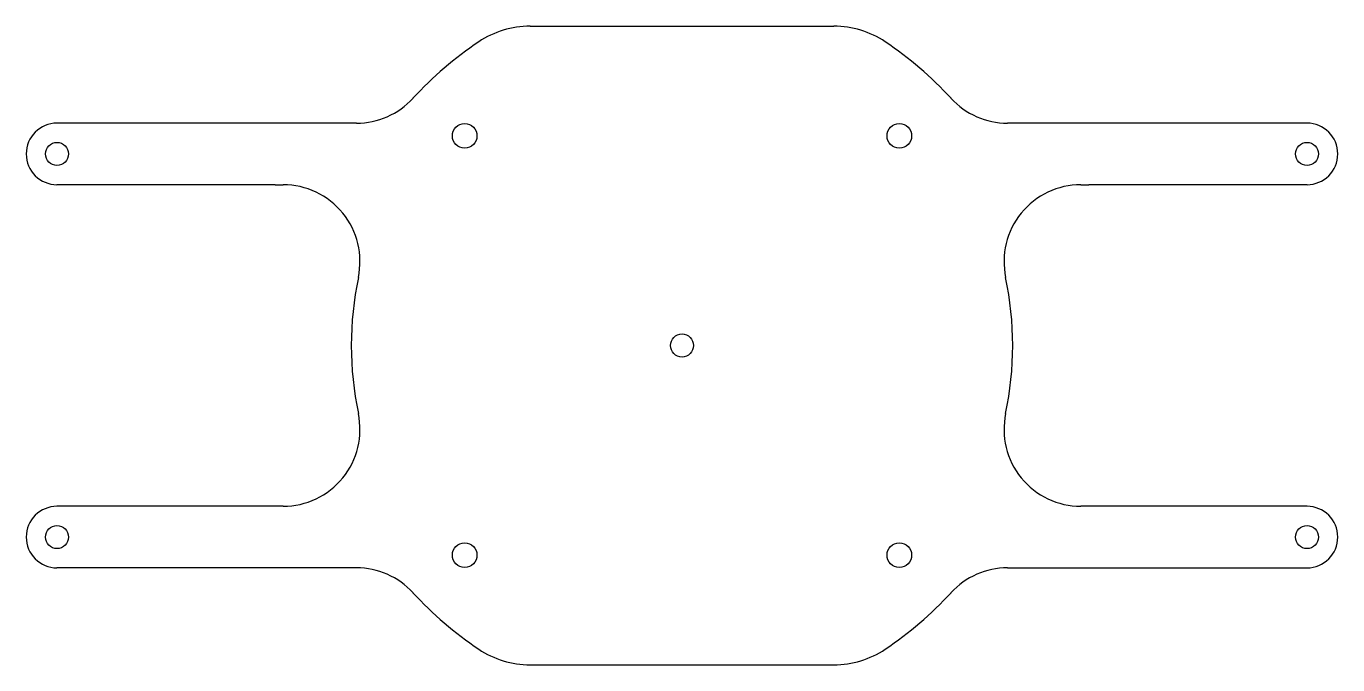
# Model space of a CAD drawing. Header units: millimetres. Extents: x -85 to 85, y -41 to 42.
import ezdxf

# ---------------------------------------------------------------- set-up
doc = ezdxf.new("R2010")
doc.units = ezdxf.units.MM
doc.layers.get('0').update_dxf_attribs({"linetype": 'CONTINUOUS'})

msp = doc.modelspace()

# ---------------------------------------------------------------- linework, layer by layer
for p, q in [((-19.75, 41.5), (19.75, 41.5)), ((-42.34, 28.9), (-81.27, 28.9)), ((81.27, 28.9), (42.34, 28.9)), ((-52.89, 20.9), (-81.27, 20.9)), ((-52.89, 20.9), (-51.87, 20.9)), ((51.87, 20.9), (52.89, 20.9)), ((81.27, 20.9), (52.89, 20.9)), ((-52.89, -20.9), (-81.27, -20.9)), ((-51.87, -20.9), (-52.89, -20.9)), ((52.89, -20.9), (51.87, -20.9)), ((81.27, -20.9), (52.89, -20.9)), ((-42.34, -28.9), (-81.27, -28.9)), ((42.34, -28.9), (81.27, -28.9)), ((-19.75, -41.5), (19.75, -41.5))]:
    msp.add_line(p, q)
for centre, radius in [((-28.26, 27.25, 0), 1.6), ((28.26, 27.25, 0), 1.6), ((28.26, 27.25, 0), 1.6), ((28.26, 27.25, 0), 1.6), ((-81.27, 24.9), 1.5), ((81.27, 24.9), 1.5), ((0, 0), 1.5), ((-81.27, -24.9), 1.5), ((81.27, -24.9), 1.5), ((-28.26, -27.25, 0), 1.6), ((-28.26, -27.25, 0), 1.6), ((28.26, -27.25, 0), 1.6), ((28.26, -27.25, 0), 1.6)]:
    msp.add_circle(centre, radius)
for centre, radius, start, end in [((-19.75, 29.5), 12, 90, 123.7999), ((19.75, 29.5), 12, 56.2001, 90), ((0, 0), 47.5, 123.7999, 137.4252), ((0, 0), 47.5, 42.5748, 56.2001), ((-42.34, 38.9), 10, 270, 317.4252), ((42.34, 38.9), 10, 222.5748, 270), ((-81.27, 24.9), 4, 90, 270), ((81.27, 24.9), 4, -90, 90), ((-51.87, 10.9), 10, -11.8701, 90), ((51.87, 10.9), 10, 90, 191.8701), ((0, 0), 43, 168.1299, 191.8701), ((0, 0), 43, -11.8701, 11.8701), ((-51.87, -10.9), 10, -90, 11.8701), ((51.87, -10.9), 10, 168.1299, 270), ((-81.27, -24.9), 4, 90, 270), ((81.27, -24.9), 4, -90, 90), ((-42.34, -38.9), 10, 42.5748, 90), ((42.34, -38.9), 10, 90, 137.4252), ((0, 0), 47.5, 222.5748, 236.2001), ((0, 0), 47.5, 303.7999, 317.4252), ((-19.75, -29.5), 12, 236.2001, 270), ((19.75, -29.5), 12, 270, 303.7999)]:
    msp.add_arc(centre, radius, start, end)

doc.saveas('drawing.dxf')
